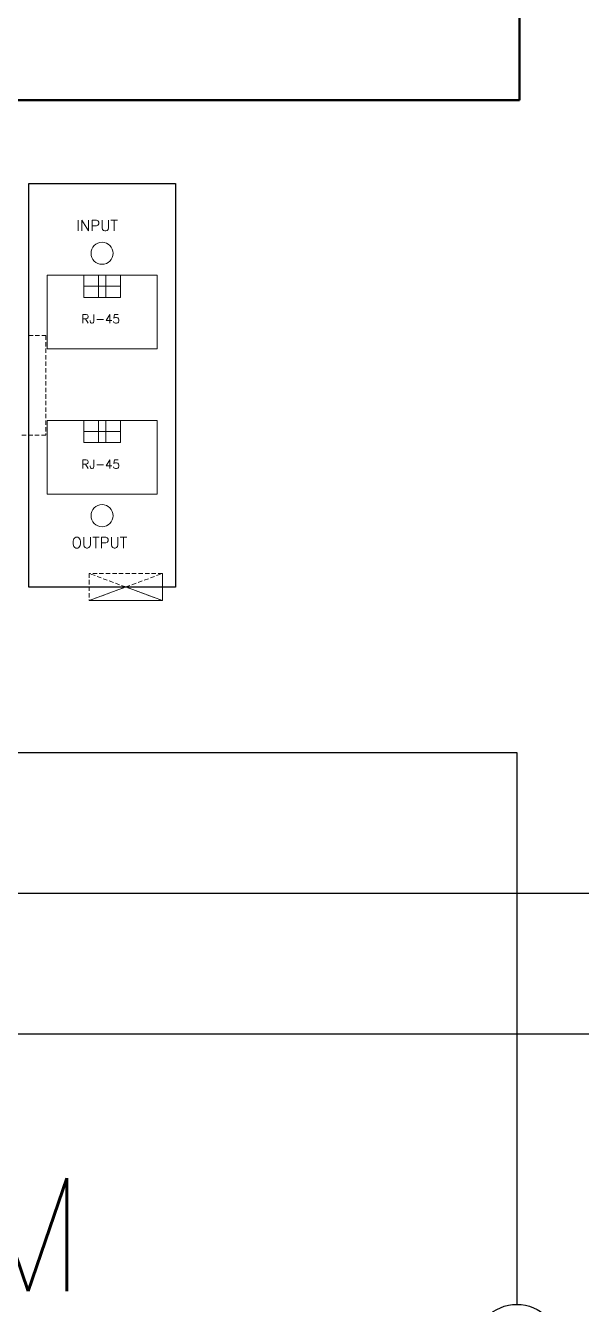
# Model space of a CAD drawing. Header units: millimetres. Extents: x 107 to 2900, y 85 to 3996.
# Drawn here: x 1068.8 to 1100.7, y 2855.5 to 2928.8 of the extents above; entities that cross this region are included whole.
import ezdxf
from ezdxf.lldxf.tags import DXFTag

# ---------------------------------------------------------------- set-up
doc = ezdxf.new("R2010")
doc.units = ezdxf.units.MM
doc.linetypes.add('DASHED2', pattern=[0.375, 0.25, -0.125])
doc.layers.add('1', color=1, linetype='CENTER')
doc.layers.add('70', color=7, linetype='Continuous')
doc.styles.add('SIMPLEX', font='SIMPLEX')
doc.styles.add('STYLE2', font='romant.shx')
tags = doc.linetypes.add('CENTER', pattern=[2, 1.25, -0.25, 0.25, -0.25]).pattern_tags.tags
tags[10:11] = [DXFTag(74, 4), DXFTag(75, 0), DXFTag(340, '0'), DXFTag(46, 1.0), DXFTag(50, 0.0), DXFTag(44, 0.0), DXFTag(45, 0.0)]
tags[8:9] = [DXFTag(74, 4), DXFTag(75, 0), DXFTag(340, '0'), DXFTag(46, 1.0), DXFTag(50, 0.0), DXFTag(44, 0.0), DXFTag(45, 0.0)]
tags[6:7] = [DXFTag(74, 4), DXFTag(75, 0), DXFTag(340, '0'), DXFTag(46, 1.0), DXFTag(50, 0.0), DXFTag(44, 0.0), DXFTag(45, 0.0)]
tags[4:5] = [DXFTag(74, 4), DXFTag(75, 0), DXFTag(340, '0'), DXFTag(46, 1.0), DXFTag(50, 0.0), DXFTag(44, 0.0), DXFTag(45, 0.0)]

msp = doc.modelspace()

# ---------------------------------------------------------------- linework, layer by layer
at = {"layer": '1', "color": 0}
msp.add_circle((1096.994, 2853.028), 2.429, dxfattribs=at)
at = {"layer": '70', "color": 1, "linetype": 'ByBlock', "lineweight": 50}
for p in [(1097.14, 2930.803), (1051.393, 2924.543)]:
    msp.add_line(p, (1097.14, 2924.543), dxfattribs=at)
at = {"layer": '70', "lineweight": 30}
for p, q in [((1068.979, 2896.601), (1068.979, 2919.76)), ((1068.979, 2919.76), (1077.4, 2919.76)), ((1077.4, 2919.76), (1077.4, 2896.601)), ((1077.4, 2896.601), (1068.979, 2896.601))]:
    msp.add_line(p, q, dxfattribs=at)
at = {"layer": '70', "color": 4, "lineweight": 15}
for p, q in [((1070.031, 2914.496), (1076.348, 2914.496)), ((1070.031, 2910.286), (1070.031, 2914.496)), ((1072.137, 2913.233), (1072.137, 2914.496)), ((1072.979, 2913.233), (1072.979, 2914.496)), ((1073.4, 2914.496), (1073.4, 2913.233)), ((1074.242, 2914.496), (1074.242, 2913.233)), ((1076.348, 2914.496), (1076.348, 2910.286)), ((1072.137, 2913.865), (1074.242, 2913.865)), ((1072.137, 2913.233), (1074.242, 2913.233)), ((1076.348, 2910.286), (1070.031, 2910.286)), ((1070.031, 2906.16), (1076.348, 2906.16)), ((1070.031, 2901.949), (1070.031, 2906.16)), ((1072.137, 2904.897), (1072.137, 2906.16)), ((1072.979, 2904.897), (1072.979, 2906.16)), ((1073.4, 2906.16), (1073.4, 2904.897)), ((1074.242, 2906.16), (1074.242, 2904.897)), ((1076.348, 2906.16), (1076.348, 2901.949)), ((1072.137, 2905.529), (1074.242, 2905.529)), ((1072.137, 2904.897), (1074.242, 2904.897)), ((1076.348, 2901.949), (1070.031, 2901.949))]:
    msp.add_line(p, q, dxfattribs=at)
at = {"layer": '70', "lineweight": 15}
for p, q in [((1068.979, 2911.044), (1068.979, 2905.317)), ((1068.979, 2907.549), (1068.979, 2908.812))]:
    msp.add_line(p, q, dxfattribs=at)
at = {"layer": '70', "linetype": 'DASHED2', "lineweight": 15}
for p, q in [((1068.979, 2911.044), (1069.96, 2911.044)), ((1069.96, 2911.044), (1069.96, 2905.317)), ((1069.96, 2905.317), (1068.558, 2905.317))]:
    msp.add_line(p, q, dxfattribs=at)
at = {"layer": '70', "color": 0, "linetype": 'DASHED2', "lineweight": 13}
for p, q in [((1076.655, 2897.392), (1072.445, 2897.392)), ((1072.445, 2895.837), (1076.655, 2897.392)), ((1076.655, 2895.837), (1072.445, 2897.392)), ((1072.445, 2897.392), (1072.445, 2895.837))]:
    msp.add_line(p, q, dxfattribs=at)
at = {"layer": '70', "lineweight": 13}
for p, q in [((1076.655, 2895.837), (1076.655, 2897.392)), ((1074.513, 2896.601), (1072.445, 2895.837)), ((1076.655, 2895.837), (1074.587, 2896.601)), ((1072.445, 2895.837), (1076.655, 2895.837)), ((1072.445, 2895.837), (1076.655, 2895.837))]:
    msp.add_line(p, q, dxfattribs=at)
at = {"layer": '70', "color": 0, "lineweight": 30}
for p, q in [((1011.504, 2887.122), (1096.994, 2887.122)), ((1096.994, 2887.122), (1096.994, 2855.457)), ((1027.699, 2879.041), (1113.189, 2879.041)), ((1129.385, 2870.96), (1043.894, 2870.96))]:
    msp.add_line(p, q, dxfattribs=at)
at = {"layer": '70', "lineweight": 15}
for centre in [(1073.189, 2915.76), (1073.189, 2900.707)]:
    msp.add_circle(centre, 0.632, dxfattribs=at)

# ---------------------------------------------------------------- texts
at = {"color": 0, "style": 'STYLE2'}
for s, height, p in [('INPUT', 0.626, (1071.711, 2917.039)), ('RJ-45', 0.5008, (1072.007, 2911.744)), ('RJ-45', 0.5008, (1072.007, 2903.408)), ('OUTPUT', 0.626, (1071.445, 2898.848))]:
    msp.add_text(s, height=height, dxfattribs=at).set_placement(p)
at = {"color": 0, "linetype": 'Continuous', "style": 'SIMPLEX'}
msp.add_text(' 88M', height=6.4781, dxfattribs=at).set_placement((1050.075, 2856.225))

doc.saveas('drawing.dxf')
